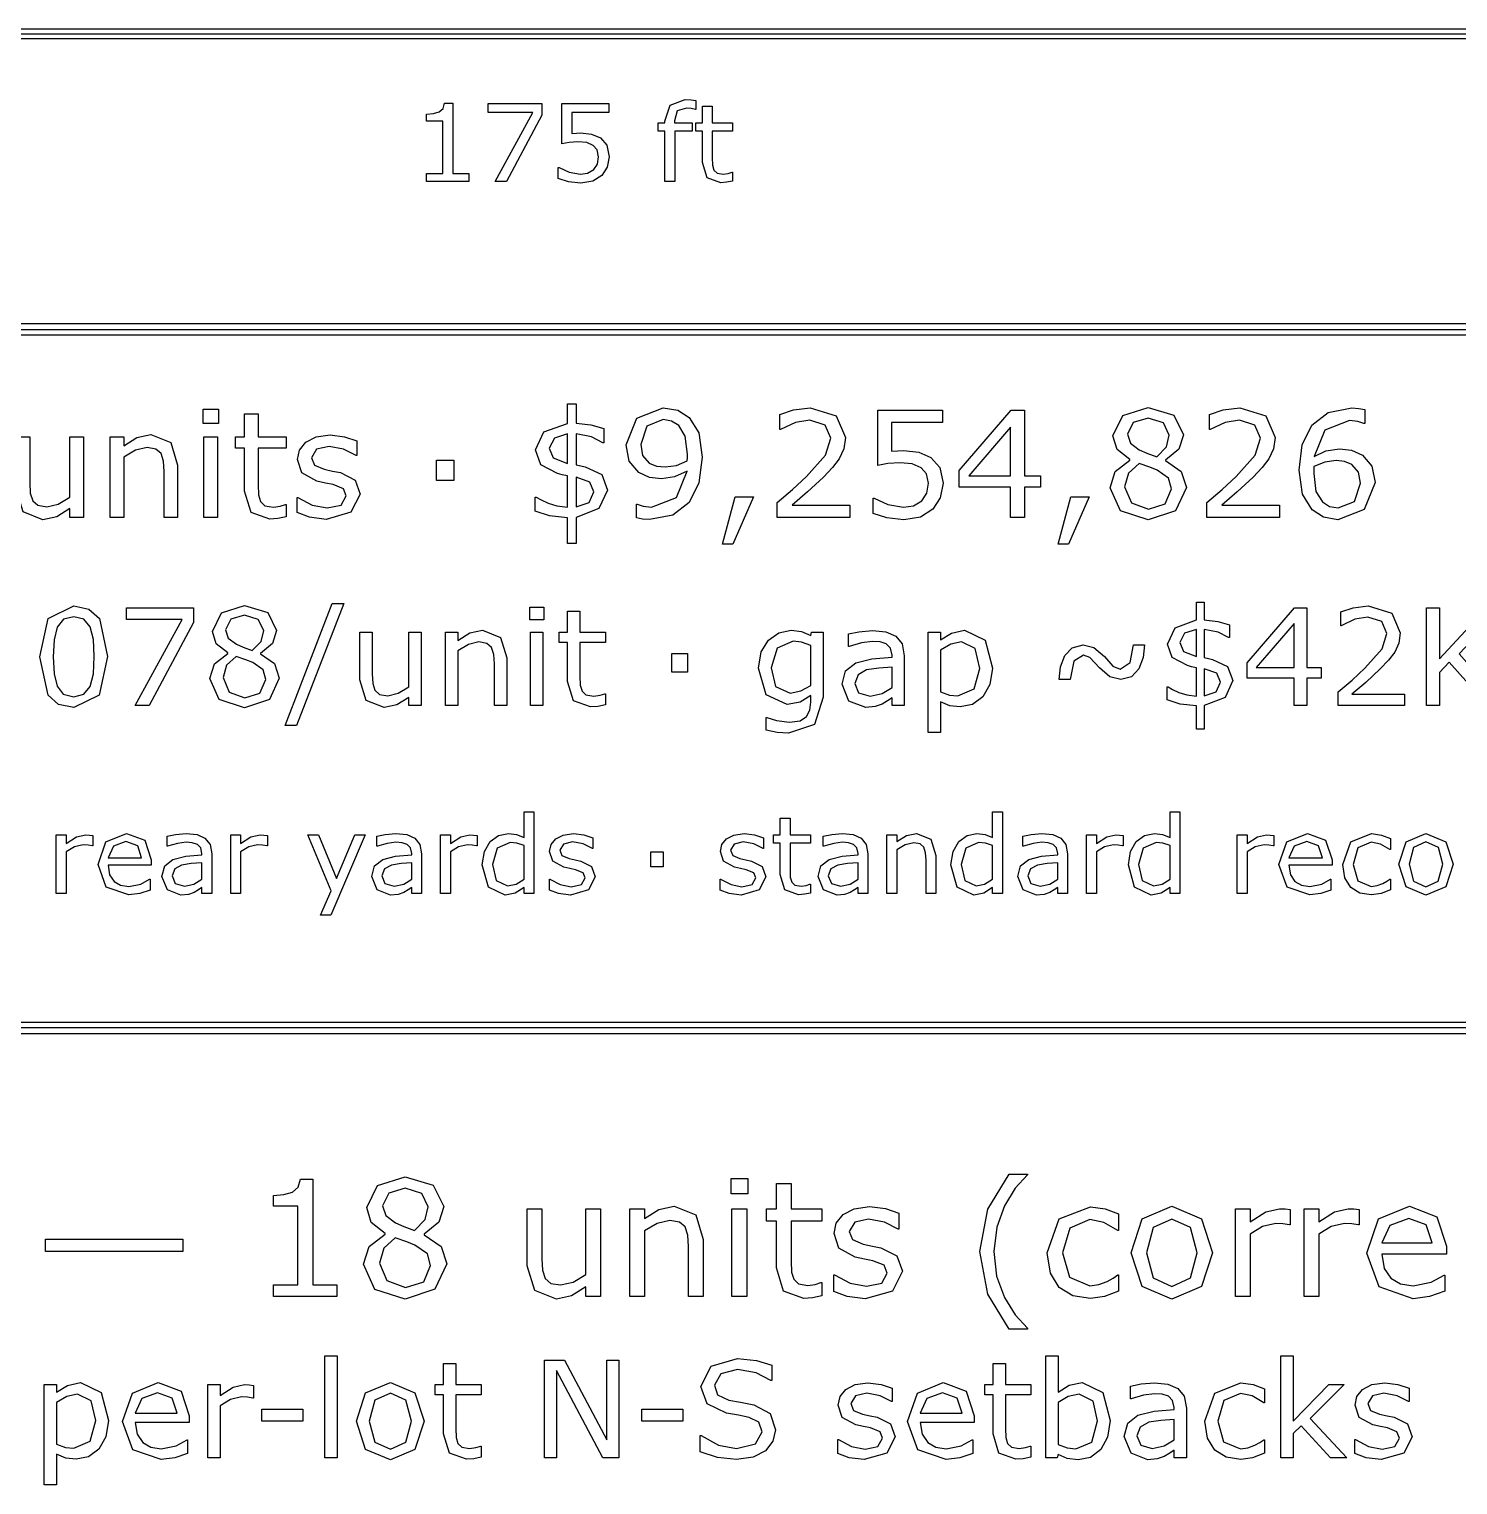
# Model space of a CAD drawing. Extents: x -1 to 182, y 89 to 480.
# Drawn here: x 23.68 to 51.81, y 310.62 to 339.29 of the extents above; entities that cross this region are included whole.
import ezdxf

# ---------------------------------------------------------------- set-up
doc = ezdxf.new("R2010")
doc.units = 0
doc.header["$MEASUREMENT"] = 0
doc.layers.add('Layer 1', color=7, linetype='Continuous')

msp = doc.modelspace()

# ---------------------------------------------------------------- linework, layer by layer
at = {"layer": 'Layer 1', "color": 7}
for points in [[(4.762494, 339.288847), (4.762494, 339.103845), (64.029086, 339.103845), (64.029086, 339.288847), (4.762494, 339.288847)], [(4.762494, 339.196346), (64.029086, 339.196346)], [(32.336488, 336.285933), (31.503464, 336.285933), (31.503464, 336.443029), (31.823858, 336.443029), (31.823858, 337.47449), (31.503464, 337.47449), (31.503464, 337.61505), (31.642989, 337.625395), (31.755643, 337.657433), (31.830057, 337.722547), (31.862098, 337.830034), (32.022295, 337.830034), (32.022295, 336.44304), (32.336488, 336.44304), (32.336488, 336.285933)], [(33.774123, 337.594378), (33.077526, 336.285933), (32.856351, 336.285933), (33.59739, 337.643987), (32.720958, 337.643987), (32.720958, 337.824856), (33.774123, 337.824856), (33.774123, 337.594378)], [(35.10324, 336.774792), (35.063965, 336.569119), (34.956478, 336.403754), (34.778713, 336.292135), (34.541001, 336.253895), (34.298122, 336.280766), (34.100719, 336.343811), (34.100719, 336.561885), (34.115192, 336.561885), (34.313629, 336.4699), (34.536871, 336.432695), (34.678465, 336.453358), (34.801454, 336.525706), (34.869669, 336.632158), (34.893428, 336.775819), (34.865523, 336.91018), (34.790074, 336.998029), (34.658817, 337.052806), (34.487251, 337.069342), (34.311552, 337.056933), (34.16686, 337.032142), (34.16686, 337.824859), (35.0929, 337.824859), (35.0929, 337.64399), (34.366329, 337.64399), (34.366329, 337.234714), (34.457279, 337.240906), (34.537895, 337.243022), (34.757001, 337.221327), (34.929602, 337.146913), (35.057758, 337.000151), (35.103235, 336.774843), (35.10324, 336.774792)], [(36.809594, 337.706), (36.799249, 337.706), (36.715535, 337.7246), (36.624584, 337.734946), (36.442683, 337.679137), (36.386872, 337.479665), (36.386872, 337.440391), (36.737238, 337.440391), (36.737238, 337.277093), (36.393074, 337.277093), (36.393074, 336.285933), (36.19877, 336.285933), (36.19877, 337.277085), (36.067513, 337.277085), (36.067513, 337.440383), (36.19877, 337.440383), (36.19877, 337.478623), (36.301089, 337.79385), (36.596679, 337.904437), (36.713468, 337.898246), (36.809586, 337.883774), (36.809594, 337.706)], [(37.53203, 336.296268), (37.412139, 336.272508), (37.297419, 336.263195), (37.0287, 336.358281), (36.936718, 336.66317), (36.936718, 337.277085), (36.805459, 337.277085), (36.805459, 337.440383), (36.936718, 337.440383), (36.936718, 337.772146), (37.13102, 337.772146), (37.13102, 337.440383), (37.53203, 337.440383), (37.53203, 337.277085), (37.13102, 337.277085), (37.13102, 336.75102), (37.135147, 336.608394), (37.164085, 336.51331), (37.226098, 336.452332), (37.348052, 336.433732), (37.447271, 336.447173), (37.521685, 336.470932), (37.53203, 336.470932), (37.53203, 336.296268)], [(5.820826, 333.481456), (5.367594, 333.389978), (4.997523, 333.140491), (4.748036, 332.77042), (4.656557, 332.317188), (4.656557, 320.675536), (4.748036, 320.222304), (4.997523, 319.852233), (5.367594, 319.602746), (5.820826, 319.511268), (62.970754, 319.511268), (63.423986, 319.602746), (63.794057, 319.852233), (64.043544, 320.222304), (64.135022, 320.675536), (64.135022, 332.317188), (64.043544, 332.77042), (63.794057, 333.140491), (63.423986, 333.389978), (62.970754, 333.481456), (5.820826, 333.481456)], [(5.820826, 333.37552), (62.970754, 333.37552), (63.38347, 333.292606), (63.719788, 333.066222), (63.946172, 332.729904), (64.029086, 332.317188), (64.029086, 320.675536), (63.946172, 320.26282), (63.719788, 319.926502), (63.38347, 319.700118), (62.970754, 319.617204), (5.820826, 319.617204), (5.40811, 319.700118), (5.071792, 319.926502), (4.845408, 320.26282), (4.762494, 320.675536), (4.762494, 332.317188), (4.845408, 332.729904), (5.071792, 333.066222), (5.40811, 333.292606), (5.820826, 333.37552), (5.820826, 333.37552)], [(5.820826, 333.269584), (62.970754, 333.269584), (63.342955, 333.195235), (63.64552, 332.991954), (63.848801, 332.689389), (63.92315, 332.317188), (63.92315, 320.675536), (63.848801, 320.303335), (63.64552, 320.00077), (63.342955, 319.797489), (62.970754, 319.72314), (5.820826, 319.72314), (5.448625, 319.797489), (5.14606, 320.00077), (4.942779, 320.303335), (4.868431, 320.675536), (4.868431, 332.317188), (4.942779, 332.689389), (5.14606, 332.991954), (5.448625, 333.195235), (5.820826, 333.269584), (5.820826, 333.269584)], [(27.40611, 331.524474), (27.104835, 331.524474), (27.104835, 331.801587), (27.40611, 331.801587), (27.40611, 331.524474)], [(35.071524, 330.211375), (34.899569, 329.844729), (34.449082, 329.672776), (34.449082, 329.15834), (34.281392, 329.15834), (34.281392, 329.665672), (33.92896, 329.701198), (33.643319, 329.792148), (33.643319, 330.073527), (33.666046, 330.073527), (33.762683, 330.01526), (33.897686, 329.954155), (34.069639, 329.902995), (34.281384, 329.875994), (34.281384, 330.49133), (34.176223, 330.512655), (34.086694, 330.535383), (33.754155, 330.710177), (33.653256, 331.000081), (33.818105, 331.355357), (34.281384, 331.524468), (34.281384, 331.911005), (34.449074, 331.911005), (34.449074, 331.52731), (34.74324, 331.493202), (34.996198, 331.420728), (34.996198, 331.142191), (34.976301, 331.142191), (34.753189, 331.2573), (34.449074, 331.32125), (34.449074, 330.708756), (34.541446, 330.68886), (34.628131, 330.670392), (34.954986, 330.514071), (35.071516, 330.211377), (35.071524, 330.211375)], [(36.931744, 330.856552), (36.867794, 330.353485), (36.677366, 329.968366), (36.353355, 329.718253), (35.895761, 329.630144), (35.756493, 329.638663), (35.639962, 329.66282), (35.639962, 329.93425), (35.654171, 329.93425), (35.770701, 329.893039), (35.938391, 329.874571), (36.430092, 330.062155), (36.637573, 330.582278), (36.388881, 330.468589), (36.134502, 330.434484), (35.897179, 330.460069), (35.685436, 330.559545), (35.496429, 330.779815), (35.4339, 331.099564), (35.647067, 331.626793), (36.167189, 331.830009), (36.451409, 331.781691), (36.680205, 331.63958), (36.866371, 331.335466), (36.931741, 330.856555), (36.931744, 330.856552)], [(39.843578, 329.671358), (38.41111, 329.671358), (38.41111, 329.968368), (38.709541, 330.224167), (38.989496, 330.478543), (39.363246, 330.897766), (39.464145, 331.234567), (39.354718, 331.491787), (39.052025, 331.585579), (38.772067, 331.540105), (38.477901, 331.400837), (38.463693, 331.400837), (38.463693, 331.699268), (38.732279, 331.790218), (39.059132, 331.831429), (39.569308, 331.673688), (39.754051, 331.248778), (39.722785, 331.022824), (39.633258, 330.825292), (39.502517, 330.651916), (39.322037, 330.462911), (39.007972, 330.173007), (38.705278, 329.914367), (39.84358, 329.914367), (39.843578, 329.671358)], [(41.676797, 330.343539), (41.622795, 330.06074), (41.474999, 329.833362), (41.230572, 329.679886), (40.903717, 329.627305), (40.56976, 329.664251), (40.29833, 329.750939), (40.29833, 330.050791), (40.318226, 330.050791), (40.591078, 329.924313), (40.898036, 329.873155), (41.092727, 329.901577), (41.261838, 330.001052), (41.35563, 330.147427), (41.388317, 330.34496), (41.349947, 330.529702), (41.246206, 330.650495), (41.065726, 330.725814), (40.829824, 330.748542), (40.588236, 330.731502), (40.389283, 330.697395), (40.389283, 331.787379), (41.662589, 331.787379), (41.662589, 331.538687), (40.663555, 331.538687), (40.663555, 330.975929), (40.788613, 330.984449), (40.899457, 330.98728), (41.20073, 330.957438), (41.438055, 330.855118), (41.61427, 330.653323), (41.676799, 330.343523), (41.676797, 330.343539)], [(43.592438, 330.266799), (43.278376, 330.266799), (43.278376, 329.671358), (43.005525, 329.671358), (43.005525, 330.266799), (41.99228, 330.266799), (41.99228, 330.593652), (43.016894, 331.787376), (43.278376, 331.787376), (43.278376, 330.494174), (43.592438, 330.494174), (43.592438, 330.266799)], [(46.468747, 330.261114), (46.254159, 329.804941), (45.716984, 329.62304), (45.16844, 329.800678), (44.965222, 330.25543), (45.067542, 330.573755), (45.356024, 330.801133), (45.356024, 330.809652), (45.10307, 331.008605), (45.022065, 331.278615), (45.218177, 331.676521), (45.716984, 331.835687), (46.222896, 331.683628), (46.411901, 331.297088), (46.322371, 331.014289), (46.059469, 330.798283), (46.059469, 330.789764), (46.363586, 330.579441), (46.468747, 330.261114), (46.468747, 330.261114)], [(48.303386, 329.671358), (46.870918, 329.671358), (46.870918, 329.968368), (47.169349, 330.224167), (47.449305, 330.478543), (47.823054, 330.897766), (47.923953, 331.234567), (47.814527, 331.491787), (47.511833, 331.585579), (47.231875, 331.540105), (46.937709, 331.400837), (46.923501, 331.400837), (46.923501, 331.699268), (47.192088, 331.790218), (47.518943, 331.831429), (48.029117, 331.673688), (48.213859, 331.248778), (48.182596, 331.022824), (48.093067, 330.825292), (47.962326, 330.651916), (47.781846, 330.462911), (47.467783, 330.173007), (47.165087, 329.914367), (48.303389, 329.914367), (48.303386, 329.671358)], [(50.184923, 330.35775), (49.971757, 329.830521), (49.451634, 329.627305), (49.167414, 329.67562), (48.94146, 329.819151), (48.752453, 330.131793), (48.687082, 330.600759), (48.746769, 331.099564), (48.940039, 331.486104), (49.262629, 331.736217), (49.723065, 331.827167), (49.863754, 331.82005), (49.978864, 331.794465), (49.978864, 331.523037), (49.964655, 331.523037), (49.84386, 331.562827), (49.680435, 331.582724), (49.192996, 331.390875), (48.981253, 330.875018), (49.215735, 330.984441), (49.484323, 331.022811), (49.721647, 330.997226), (49.93339, 330.897748), (50.120976, 330.678901), (50.184926, 330.357731), (50.184923, 330.35775)], [(28.741942, 329.685566), (28.577097, 329.652882), (28.419355, 329.640103), (28.049867, 329.770844), (27.923389, 330.190068), (27.923389, 331.034201), (27.742909, 331.034201), (27.742909, 331.258734), (27.923389, 331.258734), (27.923389, 331.714907), (28.190557, 331.714907), (28.190557, 331.258734), (28.741942, 331.258734), (28.741942, 331.034201), (28.190557, 331.034201), (28.190557, 330.31086), (28.196245, 330.114749), (28.236036, 329.984008), (28.321303, 329.900164), (28.488993, 329.874579), (28.625417, 329.893047), (28.727737, 329.925733), (28.741945, 329.925733), (28.741942, 329.685566)], [(36.644682, 330.91766), (36.599205, 331.271514), (36.474148, 331.478994), (36.330617, 331.569945), (36.16435, 331.598366), (35.840339, 331.470467), (35.722388, 331.11093), (35.760758, 330.89066), (35.890078, 330.741443), (36.030765, 330.681758), (36.201296, 330.66755), (36.425832, 330.697392), (36.638996, 330.78408), (36.641827, 330.842344), (36.644685, 330.917663), (36.644682, 330.91766)], [(43.005525, 330.494174), (43.005525, 331.449155), (42.18555, 330.494174), (43.005525, 330.494174)], [(46.131946, 331.294255), (46.013995, 331.535843), (45.715564, 331.626793), (45.421395, 331.541526), (45.307706, 331.311307), (45.364552, 331.133671), (45.539346, 331.001507), (45.689984, 330.934715), (45.883254, 330.866503), (46.077944, 331.061194), (46.131946, 331.294255), (46.131946, 331.294255)], [(24.751494, 329.671358), (24.484327, 329.671358), (24.484327, 329.847576), (24.225687, 329.684148), (23.952836, 329.627305), (23.563455, 329.779361), (23.424187, 330.22843), (23.424187, 331.258726), (23.691353, 331.258726), (23.691353, 330.354908), (23.702723, 330.147427), (23.75104, 330.001052), (23.850517, 329.910102), (24.028155, 329.88168), (24.254109, 329.935682), (24.484328, 330.073529), (24.484328, 331.258726), (24.751494, 331.258726), (24.751494, 329.671358)], [(26.604609, 329.671358), (26.337442, 329.671358), (26.337442, 330.575179), (26.324652, 330.779815), (26.277756, 330.930453), (26.175436, 331.018562), (26.002062, 331.048404), (25.773265, 330.994403), (25.544468, 330.856555), (25.544468, 329.671358), (25.277301, 329.671358), (25.277301, 331.258726), (25.544468, 331.258726), (25.544468, 331.082511), (25.803108, 331.244516), (26.077381, 331.302782), (26.469603, 331.147882), (26.604609, 330.701655), (26.604609, 329.671358)], [(27.389055, 329.671358), (27.12189, 329.671358), (27.12189, 331.258726), (27.389055, 331.258726), (27.389055, 329.671358)], [(30.19857, 330.128949), (30.018092, 329.772254), (29.527812, 329.632986), (29.203801, 329.674197), (28.957951, 329.766568), (28.957951, 330.06642), (28.972159, 330.06642), (29.253537, 329.914364), (29.550548, 329.858939), (29.826241, 329.915785), (29.925716, 330.094844), (29.871714, 330.236954), (29.664234, 330.319377), (29.515019, 330.34922), (29.34875, 330.386169), (29.05174, 330.548173), (28.965055, 330.812499), (29.004845, 330.997242), (29.12848, 331.152142), (29.330277, 331.257303), (29.60597, 331.297094), (29.893032, 331.261565), (30.136041, 331.177722), (30.136041, 330.89208), (30.121833, 330.89208), (29.873138, 331.018559), (29.586076, 331.07114), (29.338805, 331.014294), (29.237908, 330.848027), (29.299014, 330.700231), (29.492284, 330.619229), (29.657132, 330.585122), (29.810612, 330.553859), (30.097674, 330.407486), (30.19857, 330.128949), (30.19857, 330.128949)], [(34.281392, 330.732918), (34.281392, 331.319832), (34.025593, 331.235985), (33.921853, 331.037032), (33.998593, 330.842342), (34.281392, 330.732918), (34.281392, 330.732918)], [(32.040316, 330.397538), (31.700673, 330.397538), (31.700673, 330.799709), (32.040316, 330.799709), (32.040316, 330.397538)], [(46.175999, 330.234113), (46.117735, 330.443014), (45.893199, 330.60218), (45.746827, 330.660443), (45.535084, 330.735762), (45.329024, 330.546755), (45.252284, 330.276748), (45.384446, 329.959841), (45.719826, 329.834786), (46.050944, 329.941368), (46.175999, 330.234113), (46.175999, 330.234113)], [(49.896441, 330.346373), (49.856647, 330.565223), (49.728751, 330.715858), (49.583796, 330.775545), (49.41753, 330.789753), (49.192994, 330.761331), (48.97983, 330.673223), (48.97557, 330.612115), (48.974247, 330.53964), (49.019721, 330.184363), (49.14762, 329.979727), (49.28831, 329.887356), (49.454576, 329.858931), (49.778587, 329.983989), (49.896541, 330.34637), (49.896441, 330.346373)], [(34.802936, 330.174426), (34.719089, 330.369116), (34.449082, 330.467171), (34.449082, 329.878836), (34.710564, 329.965524), (34.802936, 330.174426), (34.802936, 330.174426)], [(37.940723, 330.076368), (37.539973, 329.14555), (37.332495, 329.14555), (37.579766, 330.076368), (37.940723, 330.076368)], [(44.550261, 330.076371), (44.14951, 329.145552), (43.942029, 329.145552), (44.189301, 330.076371), (44.550261, 330.076371)], [(47.384646, 326.458127), (47.228325, 326.124813), (46.818787, 325.968492), (46.818787, 325.500821), (46.666343, 325.500821), (46.666343, 325.962034), (46.345951, 325.994332), (46.086276, 326.077014), (46.086276, 326.332813), (46.10694, 326.332813), (46.19479, 326.279843), (46.317519, 326.224291), (46.47384, 326.177783), (46.666335, 326.15323), (46.666335, 326.712624), (46.570733, 326.732018), (46.489344, 326.752682), (46.187037, 326.911588), (46.095312, 327.175136), (46.245174, 327.498113), (46.666335, 327.651852), (46.666335, 328.003249), (46.818779, 328.003249), (46.818779, 327.654434), (47.086207, 327.62343), (47.316166, 327.557541), (47.316166, 327.304327), (47.298069, 327.304327), (47.09524, 327.408972), (46.818769, 327.467109), (46.818769, 326.910294), (46.902745, 326.892197), (46.981551, 326.875396), (47.278691, 326.733285), (47.384627, 326.458109), (47.384646, 326.458127)], [(25.224527, 326.92967), (25.061746, 326.168734), (24.559194, 325.927146), (24.259471, 325.988512), (24.052765, 326.17261), (23.89386, 326.927085), (24.055349, 327.684144), (24.559194, 327.929605), (24.858593, 327.867271), (25.06433, 327.680268), (25.224527, 326.92967), (25.224527, 326.92967)], [(24.884755, 326.343142), (24.945474, 326.588604), (24.96227, 326.92967), (24.945474, 327.270733), (24.883463, 327.516195), (24.75944, 327.666057), (24.559194, 327.716442), (24.357656, 327.666057), (24.23234, 327.513612), (24.171621, 327.264272), (24.156119, 326.927085), (24.17033, 326.589897), (24.231049, 326.347018), (24.351197, 326.19328), (24.559194, 326.140313), (24.760732, 326.190697), (24.884755, 326.343142), (24.884755, 326.343142)], [(26.914343, 327.602753), (26.043597, 325.967196), (25.767129, 325.967196), (26.693427, 327.664766), (25.597889, 327.664766), (25.597889, 327.890849), (26.914343, 327.890849), (26.914343, 327.602753)], [(28.605452, 326.503339), (28.410375, 326.088634), (27.922034, 325.92327), (27.423356, 326.084761), (27.238613, 326.498172), (27.33163, 326.787559), (27.593888, 326.994265), (27.593888, 327.002017), (27.363928, 327.182886), (27.290289, 327.428348), (27.468573, 327.790083), (27.922034, 327.934775), (28.381953, 327.796541), (28.553776, 327.445143), (28.472385, 327.188053), (28.233382, 326.991683), (28.233382, 326.98393), (28.509853, 326.792729), (28.605452, 326.503342), (28.605452, 326.503339)], [(28.299271, 327.442556), (28.192041, 327.662181), (27.92074, 327.744863), (27.653316, 327.667348), (27.549964, 327.45806), (27.60164, 327.296569), (27.760546, 327.176422), (27.897486, 327.115703), (28.073188, 327.053693), (28.250178, 327.230683), (28.299271, 327.442556), (28.299271, 327.442556)], [(29.874109, 327.977408), (28.947809, 325.574457), (28.724308, 325.574457), (29.646732, 327.977408), (29.874109, 327.977408)], [(33.813139, 327.651846), (33.539255, 327.651846), (33.539255, 327.903769), (33.813139, 327.903769), (33.813139, 327.651846)], [(35.027535, 325.980108), (34.877672, 325.950392), (34.734271, 325.938777), (34.398375, 326.057633), (34.283395, 326.438746), (34.283395, 327.20614), (34.119322, 327.20614), (34.119322, 327.410261), (34.283395, 327.410261), (34.283395, 327.824963), (34.526272, 327.824963), (34.526272, 327.410261), (35.027535, 327.410261), (35.027535, 327.20614), (34.526272, 327.20614), (34.526272, 326.548559), (34.531431, 326.370275), (34.567602, 326.251419), (34.645117, 326.175195), (34.797562, 326.151938), (34.921585, 326.168739), (35.014605, 326.198452), (35.027516, 326.198452), (35.027535, 325.980108)], [(49.122263, 326.508512), (48.836751, 326.508512), (48.836751, 325.967196), (48.588705, 325.967196), (48.588705, 326.508506), (47.667572, 326.508506), (47.667572, 326.805646), (48.599039, 327.890849), (48.836751, 327.890849), (48.836751, 326.715212), (49.122263, 326.715212), (49.122263, 326.508512)], [(50.760405, 325.967196), (49.458159, 325.967196), (49.458159, 326.237206), (49.72946, 326.469748), (49.983967, 326.701001), (50.32374, 327.082114), (50.415463, 327.388295), (50.315987, 327.622131), (50.04081, 327.707398), (49.786305, 327.666057), (49.518878, 327.539449), (49.505966, 327.539449), (49.505966, 327.810749), (49.750139, 327.893432), (50.047277, 327.930899), (50.511072, 327.787495), (50.679022, 327.401215), (50.6506, 327.1958), (50.569209, 327.016225), (50.450353, 326.858613), (50.28628, 326.68679), (50.000768, 326.423239), (49.725591, 326.188112), (50.760413, 326.188112), (50.760405, 325.967196)], [(52.737025, 325.967196), (52.405005, 325.967196), (51.64407, 326.823731), (51.452866, 326.61961), (51.452866, 325.967196), (51.19707, 325.967196), (51.19707, 327.890849), (51.452866, 327.890849), (51.452866, 326.887035), (52.386918, 327.890849), (52.696975, 327.890849), (51.837855, 326.986513), (52.737025, 325.967196)], [(33.084503, 325.967196), (32.841624, 325.967196), (32.841624, 326.788851), (32.830009, 326.974884), (32.787377, 327.111827), (32.69436, 327.191927), (32.536745, 327.219057), (32.328749, 327.169964), (32.120752, 327.044649), (32.120752, 325.967196), (31.877873, 325.967196), (31.877873, 327.410258), (32.120752, 327.410258), (32.120752, 327.250061), (32.355879, 327.397339), (32.605217, 327.450308), (32.961785, 327.309489), (33.084517, 326.90383), (33.084503, 325.967196)], [(39.314089, 326.131261), (39.147431, 325.592533), (38.634545, 325.42071), (38.409752, 325.437511), (38.195294, 325.482729), (38.195294, 325.730775), (38.208206, 325.730775), (38.396825, 325.67393), (38.655206, 325.63905), (38.86062, 325.668762), (38.987228, 325.751444), (39.051824, 325.872883), (39.071191, 326.031789), (39.071191, 326.163564), (38.86061, 326.031789), (38.606105, 325.989156), (38.195276, 326.17519), (38.044122, 326.70229), (38.095798, 327.022684), (38.239202, 327.25652), (38.443323, 327.39863), (38.682326, 327.450305), (38.891616, 327.424456), (39.071191, 327.348235), (39.086696, 327.410245), (39.314073, 327.410245), (39.314089, 326.131261)], [(40.913472, 325.967196), (40.671884, 325.967196), (40.671884, 326.120932), (40.584034, 326.058922), (40.478098, 325.996909), (40.338573, 325.947818), (40.15383, 325.927154), (39.823102, 326.056345), (39.68745, 326.385774), (39.757213, 326.650617), (39.958751, 326.810814), (40.275269, 326.88962), (40.671884, 326.920626), (40.671884, 326.958091), (40.642171, 327.095034), (40.559489, 327.180298), (40.435466, 327.220348), (40.284312, 327.230694), (40.071148, 327.204844), (39.828269, 327.132499), (39.815357, 327.132499), (39.815357, 327.379252), (40.020772, 327.421887), (40.285611, 327.445143), (40.550454, 327.419294), (40.746824, 327.334029), (40.870848, 327.180291), (40.91348, 326.946455), (40.913472, 325.967196)], [(42.651089, 326.706168), (42.600705, 326.384483), (42.458594, 326.139019), (42.257056, 325.99045), (42.012886, 325.938774), (41.808765, 325.963328), (41.624023, 326.039552), (41.624023, 325.434937), (41.381144, 325.434937), (41.381144, 327.410266), (41.624023, 327.410266), (41.624023, 327.259112), (41.841063, 327.394764), (42.099444, 327.450316), (42.505103, 327.252654), (42.651089, 326.706176), (42.651089, 326.706168)], [(46.666343, 326.932257), (46.666343, 327.465815), (46.433801, 327.389594), (46.33949, 327.208725), (46.409253, 327.031735), (46.666343, 326.932257), (46.666343, 326.932257)], [(48.588705, 326.715217), (48.588705, 327.58338), (47.843274, 326.715217), (48.588705, 326.715217)], [(31.399853, 325.967196), (31.156974, 325.967196), (31.156974, 326.127393), (30.921847, 325.978824), (30.6738, 325.927146), (30.319817, 326.06538), (30.193209, 326.473624), (30.193209, 327.410258), (30.436088, 327.410258), (30.436088, 326.588604), (30.446434, 326.399985), (30.49036, 326.266918), (30.580792, 326.184236), (30.742282, 326.158413), (30.947694, 326.207504), (31.156985, 326.332821), (31.156985, 327.410271), (31.399864, 327.410271), (31.399853, 325.967196)], [(33.797637, 325.967196), (33.554757, 325.967196), (33.554757, 327.410258), (33.797637, 327.410258), (33.797637, 325.967196)], [(39.07121, 326.363803), (39.07121, 327.150578), (38.890341, 327.212588), (38.724976, 327.231956), (38.409752, 327.097598), (38.294772, 326.707441), (38.380037, 326.339247), (38.662966, 326.213933), (38.874839, 326.25398), (39.07121, 326.363793), (39.07121, 326.363803)], [(42.40046, 326.699713), (42.311317, 327.089869), (42.037434, 327.219063), (41.826852, 327.173845), (41.624023, 327.054989), (41.624023, 326.237211), (41.801013, 326.173907), (41.970254, 326.157106), (42.286772, 326.294049), (42.40046, 326.699707), (42.40046, 326.699713)], [(45.644444, 327.164802), (45.614728, 326.912879), (45.530755, 326.691963), (45.387354, 326.535642), (45.174187, 326.478796), (44.958438, 326.529181), (44.755609, 326.712632), (44.564408, 326.915461), (44.440385, 326.956803), (44.254348, 326.843117), (44.178127, 326.477505), (43.962378, 326.477505), (43.9908, 326.728137), (44.074773, 326.950344), (44.219468, 327.104083), (44.432632, 327.163508), (44.64709, 327.113123), (44.852502, 326.929675), (45.021742, 326.743639), (45.166437, 326.685502), (45.361514, 326.815986), (45.428695, 327.164802), (45.644444, 327.164802)], [(28.339321, 326.478791), (28.286352, 326.668703), (28.082231, 326.813396), (27.949164, 326.866365), (27.75667, 326.934837), (27.569342, 326.763011), (27.49958, 326.51755), (27.619727, 326.229453), (27.924616, 326.115765), (28.225632, 326.212658), (28.339321, 326.478791), (28.339321, 326.478791)], [(36.647587, 326.627354), (36.338821, 326.627354), (36.338821, 326.992963), (36.647587, 326.992963), (36.647587, 326.627354)], [(40.671884, 326.32247), (40.671884, 326.724255), (40.409627, 326.704888), (40.171915, 326.66742), (40.002677, 326.574403), (39.938082, 326.402581), (40.013011, 326.215253), (40.24168, 326.153243), (40.475516, 326.202334), (40.671884, 326.322481), (40.671884, 326.32247)], [(47.140475, 326.424538), (47.064252, 326.601528), (46.818787, 326.690672), (46.818787, 326.15582), (47.056499, 326.234626), (47.140475, 326.424538), (47.140475, 326.424538)], [(33.620128, 322.263034), (33.425823, 322.263034), (33.425823, 322.383956), (33.251159, 322.271302), (33.053754, 322.230996), (32.725094, 322.390158), (32.604172, 322.831475), (32.645513, 323.092957), (32.759199, 323.288293), (32.922497, 323.408184), (33.116801, 323.449525), (33.27803, 323.429893), (33.425823, 323.370981), (33.425823, 323.871209), (33.620128, 323.871209), (33.620128, 322.263034)], [(39.065783, 322.273369), (38.945895, 322.249609), (38.831172, 322.240296), (38.562456, 322.335382), (38.470471, 322.640271), (38.470471, 323.254186), (38.339214, 323.254186), (38.339214, 323.417484), (38.470471, 323.417484), (38.470471, 323.749247), (38.664776, 323.749247), (38.664776, 323.417484), (39.065783, 323.417484), (39.065783, 323.254186), (38.664776, 323.254186), (38.664776, 322.728121), (38.668903, 322.585495), (38.697843, 322.490411), (38.759854, 322.429433), (38.881811, 322.410833), (38.981029, 322.424274), (39.055443, 322.448033), (39.065788, 322.448033), (39.065783, 322.273369)], [(42.84746, 322.263034), (42.653156, 322.263034), (42.653156, 322.383956), (42.478491, 322.271302), (42.281086, 322.230996), (41.952426, 322.390158), (41.831504, 322.831475), (41.872845, 323.092957), (41.986531, 323.288293), (42.149829, 323.408184), (42.344133, 323.449525), (42.505362, 323.429893), (42.653156, 323.370981), (42.653156, 323.871209), (42.84746, 323.871209), (42.84746, 322.263034)], [(46.340781, 322.263034), (46.146479, 322.263034), (46.146479, 322.383956), (45.971812, 322.271302), (45.774409, 322.230996), (45.445747, 322.390158), (45.324825, 322.831475), (45.366166, 323.092957), (45.479854, 323.288293), (45.643152, 323.408184), (45.837454, 323.449525), (45.998686, 323.429893), (46.146479, 323.370981), (46.146479, 323.871209), (46.340781, 323.871209), (46.340781, 322.263034)], [(24.935398, 323.205622), (24.925063, 323.205622), (24.840314, 323.220094), (24.744196, 323.225254), (24.570563, 323.184947), (24.409333, 323.082627), (24.409333, 322.263034), (24.21503, 322.263034), (24.21503, 323.417484), (24.409333, 323.417484), (24.409333, 323.246952), (24.612938, 323.378209), (24.793805, 323.417484), (24.867185, 323.414388), (24.935398, 323.405101), (24.935398, 323.205622)], [(26.08468, 322.820116), (25.234087, 322.820116), (25.266126, 322.63408), (25.353976, 322.504889), (25.4811, 322.430475), (25.644397, 322.405684), (25.881075, 322.452192), (26.051607, 322.545212), (26.061942, 322.545212), (26.061942, 322.333339), (25.861438, 322.264092), (25.646464, 322.236187), (25.197913, 322.391217), (25.036683, 322.833565), (25.190678, 323.28315), (25.597888, 323.449549), (25.957556, 323.313122), (26.084679, 322.92555), (26.08468, 322.820116)], [(27.276338, 322.263034), (27.083068, 322.263034), (27.083068, 322.386023), (27.012787, 322.336413), (26.928038, 322.286804), (26.816418, 322.247532), (26.668622, 322.230996), (26.40404, 322.334347), (26.29552, 322.597898), (26.35133, 322.809771), (26.512561, 322.937927), (26.765775, 323.000972), (27.083068, 323.025763), (27.083068, 323.055735), (27.059308, 323.165291), (26.993162, 323.233503), (26.893944, 323.265542), (26.773021, 323.273797), (26.60249, 323.253133), (26.408187, 323.195255), (26.397853, 323.195255), (26.397853, 323.392658), (26.562184, 323.426765), (26.774057, 323.445365), (26.98593, 323.424702), (27.143026, 323.356487), (27.242244, 323.233498), (27.276352, 323.04643), (27.276338, 322.263034)], [(28.370844, 323.205611), (28.360498, 323.205611), (28.27575, 323.220084), (28.179632, 323.225243), (28.005999, 323.184936), (27.844768, 323.082617), (27.844768, 322.263034), (27.650466, 322.263034), (27.650466, 323.417484), (27.844768, 323.417484), (27.844768, 323.246952), (28.048375, 323.378209), (28.229241, 323.417484), (28.302621, 323.414388), (28.370836, 323.405101), (28.370844, 323.205611)], [(30.296304, 323.417484), (29.622443, 321.837222), (29.414705, 321.837222), (29.629679, 322.318845), (29.16976, 323.417484), (29.380598, 323.417484), (29.7351, 322.561724), (30.092699, 323.417484), (30.296304, 323.417484)], [(31.406312, 322.263034), (31.213042, 322.263034), (31.213042, 322.386023), (31.142763, 322.336413), (31.058015, 322.286804), (30.946392, 322.247532), (30.798599, 322.230996), (30.534016, 322.334347), (30.425495, 322.597898), (30.481306, 322.809771), (30.642535, 322.937927), (30.895748, 323.000972), (31.213042, 323.025763), (31.213042, 323.055735), (31.189282, 323.165291), (31.123136, 323.233503), (31.023918, 323.265542), (30.902995, 323.273797), (30.732464, 323.253133), (30.538159, 323.195255), (30.527814, 323.195255), (30.527814, 323.392658), (30.692144, 323.426765), (30.904017, 323.445365), (31.115892, 323.424702), (31.272988, 323.356487), (31.372207, 323.233498), (31.406312, 323.04643), (31.406312, 322.263034)], [(32.500817, 323.205611), (32.490472, 323.205611), (32.405724, 323.220084), (32.309603, 323.225243), (32.135971, 323.184936), (31.974742, 323.082617), (31.974742, 322.263034), (31.780437, 322.263034), (31.780437, 323.417484), (31.974742, 323.417484), (31.974742, 323.246952), (32.178346, 323.378209), (32.359213, 323.417484), (32.432595, 323.414388), (32.500807, 323.405101), (32.500817, 323.205611)], [(34.827288, 322.595829), (34.696031, 322.336413), (34.339463, 322.235128), (34.103817, 322.2651), (33.925017, 322.332281), (33.925017, 322.550355), (33.935363, 322.550355), (34.139999, 322.439768), (34.356007, 322.399461), (34.556511, 322.440802), (34.628859, 322.571024), (34.589584, 322.674379), (34.438689, 322.734322), (34.330168, 322.756018), (34.209246, 322.782889), (33.99324, 322.900713), (33.930193, 323.092949), (33.959133, 323.227307), (34.049049, 323.339961), (34.19581, 323.416444), (34.396314, 323.445381), (34.605088, 323.419532), (34.781819, 323.358556), (34.781819, 323.150816), (34.771474, 323.150816), (34.590608, 323.242801), (34.381836, 323.281041), (34.202001, 323.2397), (34.128619, 323.118777), (34.173061, 323.011291), (34.313621, 322.952379), (34.433512, 322.927587), (34.545131, 322.904859), (34.753906, 322.798407), (34.827285, 322.595834), (34.827288, 322.595829)], [(38.188317, 322.595829), (38.05706, 322.336413), (37.700493, 322.235128), (37.46485, 322.2651), (37.28605, 322.332281), (37.28605, 322.550355), (37.296395, 322.550355), (37.501034, 322.439768), (37.71704, 322.399461), (37.917546, 322.440802), (37.989891, 322.571024), (37.950619, 322.674379), (37.799722, 322.734322), (37.691203, 322.756018), (37.570281, 322.782889), (37.354272, 322.900713), (37.291228, 323.092949), (37.320165, 323.227307), (37.410084, 323.339961), (37.556845, 323.416444), (37.757349, 323.445381), (37.966121, 323.419532), (38.142854, 323.358556), (38.142854, 323.150816), (38.132509, 323.150816), (37.95164, 323.242801), (37.742868, 323.281041), (37.563034, 323.2397), (37.489654, 323.118777), (37.534096, 323.011291), (37.674656, 322.952379), (37.794544, 322.927587), (37.906166, 322.904859), (38.114938, 322.798407), (38.188317, 322.595834), (38.188317, 322.595829)], [(40.197495, 322.263034), (40.004227, 322.263034), (40.004227, 322.386023), (39.933946, 322.336413), (39.849198, 322.286804), (39.737575, 322.247532), (39.589782, 322.230996), (39.325199, 322.334347), (39.216677, 322.597898), (39.272489, 322.809771), (39.43372, 322.937927), (39.686934, 323.000972), (40.004227, 323.025763), (40.004227, 323.055735), (39.980441, 323.165291), (39.914296, 323.233503), (39.815077, 323.265542), (39.694155, 323.273797), (39.523623, 323.253133), (39.329318, 323.195255), (39.318973, 323.195255), (39.318973, 323.392658), (39.483306, 323.426765), (39.695178, 323.445365), (39.907051, 323.424702), (40.064147, 323.356487), (40.163366, 323.233498), (40.197471, 323.04643), (40.197495, 322.263034)], [(41.536946, 322.263034), (41.342644, 322.263034), (41.342644, 322.920359), (41.333331, 323.069187), (41.299226, 323.17874), (41.224812, 323.242819), (41.09872, 323.264515), (40.932324, 323.22524), (40.765925, 323.124987), (40.765925, 322.263034), (40.571623, 322.263034), (40.571623, 323.417484), (40.765925, 323.417484), (40.765925, 323.289328), (40.954027, 323.407149), (41.153499, 323.449525), (41.438751, 323.336868), (41.536935, 323.012341), (41.536946, 322.263034)], [(44.126968, 322.263034), (43.933698, 322.263034), (43.933698, 322.386023), (43.863416, 322.336413), (43.778668, 322.286804), (43.667048, 322.247532), (43.519252, 322.230996), (43.254669, 322.334347), (43.14615, 322.597898), (43.201959, 322.809771), (43.36319, 322.937927), (43.616404, 323.000972), (43.933698, 323.025763), (43.933698, 323.055735), (43.909912, 323.165291), (43.843766, 323.233503), (43.744547, 323.265542), (43.623625, 323.273797), (43.453093, 323.253133), (43.258791, 323.195255), (43.248446, 323.195255), (43.248446, 323.392658), (43.412779, 323.426765), (43.624651, 323.445365), (43.836524, 323.424702), (43.99362, 323.356487), (44.092839, 323.233498), (44.126946, 323.04643), (44.126968, 322.263034)], [(45.221473, 323.205611), (45.211128, 323.205611), (45.12638, 323.220084), (45.030262, 323.225243), (44.856629, 323.184936), (44.695398, 323.082617), (44.695398, 322.263034), (44.501096, 322.263034), (44.501096, 323.417484), (44.695398, 323.417484), (44.695398, 323.246952), (44.899005, 323.378209), (45.079871, 323.417484), (45.153251, 323.414388), (45.221465, 323.405101), (45.221473, 323.205611)], [(48.187695, 323.205611), (48.17735, 323.205611), (48.092601, 323.220084), (47.996483, 323.225243), (47.822851, 323.184936), (47.661619, 323.082617), (47.661619, 322.263034), (47.467317, 322.263034), (47.467317, 323.417484), (47.661619, 323.417484), (47.661619, 323.246952), (47.865224, 323.378209), (48.046093, 323.417484), (48.119472, 323.414388), (48.187684, 323.405101), (48.187695, 323.205611)], [(49.336977, 322.820106), (48.486385, 322.820106), (48.518424, 322.634069), (48.606273, 322.504879), (48.733397, 322.430465), (48.896695, 322.405673), (49.133373, 322.452182), (49.303904, 322.545201), (49.31425, 322.545201), (49.31425, 322.333328), (49.113743, 322.264082), (48.89877, 322.236176), (48.450219, 322.391206), (48.28899, 322.833554), (48.442986, 323.283139), (48.850195, 323.449538), (49.209861, 323.313111), (49.336985, 322.925539), (49.336977, 322.820106)], [(50.485228, 322.335382), (50.300226, 322.263034), (50.115224, 322.237184), (49.885781, 322.273358), (49.706981, 322.38498), (49.590191, 322.573083), (49.54885, 322.838698), (49.70388, 323.283115), (50.115224, 323.444344), (50.309526, 323.416441), (50.485228, 323.348226), (50.485228, 323.132221), (50.474883, 323.132221), (50.290915, 323.238673), (50.106948, 323.275882), (49.845466, 323.164259), (49.75038, 322.838698), (49.8434, 322.517272), (50.106948, 322.40565), (50.226836, 322.421154), (50.336392, 322.461461), (50.415973, 322.506937), (50.474883, 322.54931), (50.485228, 322.54931), (50.485228, 322.335382)], [(51.718224, 322.839743), (51.573532, 322.394291), (51.185957, 322.230996), (50.796319, 322.394291), (50.652659, 322.839743), (50.796319, 323.285192), (51.185957, 323.449525), (51.573532, 323.285192), (51.718224, 322.839743), (51.718224, 322.839743)], [(25.895544, 322.968944), (25.81803, 323.205622), (25.587553, 323.289338), (25.338473, 323.197353), (25.234087, 322.968944), (25.895544, 322.968944)], [(33.425823, 322.547254), (33.425823, 323.209746), (33.285264, 323.258321), (33.149874, 323.271762), (32.895626, 323.158073), (32.804675, 322.835613), (32.874954, 322.522455), (33.100265, 322.416003), (33.267695, 322.452174), (33.425823, 322.54726), (33.425823, 322.547254)], [(42.653156, 322.547254), (42.653156, 323.209746), (42.512596, 323.258321), (42.377206, 323.271762), (42.122958, 323.158073), (42.032007, 322.835613), (42.102286, 322.522455), (42.327597, 322.416003), (42.495028, 322.452174), (42.653156, 322.54726), (42.653156, 322.547254)], [(46.146479, 322.547254), (46.146479, 323.209746), (46.00592, 323.258321), (45.870527, 323.271762), (45.616279, 323.158073), (45.525328, 322.835613), (45.59561, 322.522455), (45.820918, 322.416003), (45.988349, 322.452174), (46.146479, 322.54726), (46.146479, 322.547254)], [(49.147843, 322.968934), (49.070328, 323.205611), (48.839852, 323.289328), (48.590771, 323.197343), (48.486385, 322.968934), (49.147843, 322.968934)], [(51.517721, 322.839743), (51.429871, 323.172538), (51.185957, 323.282091), (50.93998, 323.172538), (50.853162, 322.839743), (50.941012, 322.510046), (51.185957, 322.398426), (51.428837, 322.509014), (51.517721, 322.839743), (51.517721, 322.839743)], [(27.083068, 322.547254), (27.083068, 322.86868), (26.873261, 322.853176), (26.683092, 322.823204), (26.5477, 322.74879), (26.496024, 322.611331), (26.555968, 322.461469), (26.738904, 322.411859), (26.925972, 322.451134), (27.083068, 322.547252), (27.083068, 322.547254)], [(31.213042, 322.547254), (31.213042, 322.86868), (31.003235, 322.853176), (30.813066, 322.823204), (30.677677, 322.74879), (30.625998, 322.611331), (30.685945, 322.461469), (30.868877, 322.411859), (31.055946, 322.451134), (31.213042, 322.547252), (31.213042, 322.547254)], [(36.166739, 322.791165), (35.919727, 322.791165), (35.919727, 323.083654), (36.166739, 323.083654), (36.166739, 322.791165)], [(40.004227, 322.547254), (40.004227, 322.86868), (39.794421, 322.853176), (39.604252, 322.823204), (39.468859, 322.74879), (39.417184, 322.611331), (39.477128, 322.461469), (39.66006, 322.411859), (39.847131, 322.451134), (40.004227, 322.547252), (40.004227, 322.547254)], [(43.933698, 322.547254), (43.933698, 322.86868), (43.723891, 322.853176), (43.533722, 322.823204), (43.39833, 322.74879), (43.346654, 322.611331), (43.406598, 322.461469), (43.589533, 322.411859), (43.776601, 322.451134), (43.933698, 322.547252), (43.933698, 322.547254)], [(29.738716, 314.325544), (28.489181, 314.325544), (28.489181, 314.56119), (28.969772, 314.56119), (28.969772, 316.108378), (28.489181, 316.108378), (28.489181, 316.319219), (28.698471, 316.334724), (28.867453, 316.382783), (28.979072, 316.480451), (29.027131, 316.641682), (29.267428, 316.641682), (29.267428, 314.561192), (29.738716, 314.561192), (29.738716, 314.325544)], [(31.906022, 314.968915), (31.671929, 314.471271), (31.085918, 314.272834), (30.487508, 314.46662), (30.265816, 314.962713), (30.377436, 315.309978), (30.692144, 315.558025), (30.692144, 315.567338), (30.416192, 315.784378), (30.327826, 316.078933), (30.541766, 316.513016), (31.085918, 316.686648), (31.637822, 316.520768), (31.844011, 316.099089), (31.746343, 315.79058), (31.459538, 315.554934), (31.459538, 315.545621), (31.791301, 315.316177), (31.906022, 314.968912), (31.906022, 314.968915)], [(37.829686, 316.347125), (37.501023, 316.347125), (37.501023, 316.649429), (37.829686, 316.649429), (37.829686, 316.347125)], [(39.286959, 314.341049), (39.107124, 314.305393), (38.935042, 314.29145), (38.531966, 314.434079), (38.393991, 314.891413), (38.393991, 315.812286), (38.197104, 315.812286), (38.197104, 316.057232), (38.393991, 316.057232), (38.393991, 316.554875), (38.685445, 316.554875), (38.685445, 316.057232), (39.286959, 316.057232), (39.286959, 315.812286), (38.685445, 315.812286), (38.685445, 315.023189), (38.691636, 314.809249), (38.735044, 314.666621), (38.828061, 314.575154), (39.010996, 314.547249), (39.159824, 314.56741), (39.271444, 314.603068), (39.286948, 314.603068), (39.286959, 314.341049)], [(43.336319, 313.686827), (42.981302, 313.686827), (42.554971, 314.373606), (42.403043, 315.212312), (42.554971, 316.051019), (42.981302, 316.7378), (43.336319, 316.7378), (43.336319, 316.722296), (43.096023, 316.460298), (42.885184, 316.116133), (42.733255, 315.696005), (42.675894, 315.212312), (42.731705, 314.727073), (42.885184, 314.308494), (43.097573, 313.96433), (43.336319, 313.702329), (43.336319, 313.686827)], [(31.538603, 316.095977), (31.409929, 316.359526), (31.08437, 316.458744), (30.763457, 316.365728), (30.639434, 316.11458), (30.701447, 315.920794), (30.892132, 315.776618), (31.056464, 315.703752), (31.267302, 315.629338), (31.479694, 315.841729), (31.538603, 316.095977), (31.538603, 316.095977)], [(34.93374, 314.325544), (34.642286, 314.325544), (34.642286, 314.517779), (34.360132, 314.339495), (34.062476, 314.277485), (33.637699, 314.443365), (33.48577, 314.933259), (33.48577, 316.057219), (33.777224, 316.057219), (33.777224, 315.071234), (33.789633, 314.844891), (33.842343, 314.685213), (33.950865, 314.585994), (34.14465, 314.554988), (34.391147, 314.613897), (34.642294, 314.764276), (34.642294, 316.057219), (34.933748, 316.057219), (34.93374, 314.325544)], [(36.955321, 314.325544), (36.663867, 314.325544), (36.663867, 315.311528), (36.649923, 315.53477), (36.598764, 315.699103), (36.487144, 315.795221), (36.298007, 315.827775), (36.04841, 315.768865), (35.798813, 315.618487), (35.798813, 314.325544), (35.507359, 314.325544), (35.507359, 316.057219), (35.798813, 316.057219), (35.798813, 315.864983), (36.080967, 316.041717), (36.380173, 316.105277), (36.808054, 315.936296), (36.955332, 315.449506), (36.955321, 314.325544)], [(37.81108, 314.325544), (37.519626, 314.325544), (37.519626, 316.057219), (37.81108, 316.057219), (37.81108, 314.325544)], [(40.876007, 314.824741), (40.67912, 314.435618), (40.144268, 314.28369), (39.790801, 314.328648), (39.522602, 314.429417), (39.522602, 314.756529), (39.538106, 314.756529), (39.845062, 314.590646), (40.169073, 314.530186), (40.46983, 314.592196), (40.578351, 314.787532), (40.519439, 314.942562), (40.293096, 315.032481), (40.130317, 315.065035), (39.948932, 315.105344), (39.624921, 315.282075), (39.530354, 315.570431), (39.573761, 315.771969), (39.708638, 315.94095), (39.928779, 316.055671), (40.229536, 316.099081), (40.542693, 316.060322), (40.807792, 315.968856), (40.807792, 315.657246), (40.792288, 315.657246), (40.520987, 315.795223), (40.207829, 315.852582), (39.938079, 315.790572), (39.828007, 315.609187), (39.894669, 315.447958), (40.10551, 315.35959), (40.285344, 315.322384), (40.452775, 315.288277), (40.765933, 315.128598), (40.876004, 314.824741), (40.876007, 314.824741)], [(45.131555, 314.434068), (44.854052, 314.325547), (44.576552, 314.286791), (44.232385, 314.341049), (43.964185, 314.508482), (43.789002, 314.790633), (43.726992, 315.189058), (43.959534, 315.855683), (44.576552, 316.09753), (44.868006, 316.055671), (45.131555, 315.953351), (45.131555, 315.62934), (45.11605, 315.62934), (44.840098, 315.789021), (44.564146, 315.844833), (44.171923, 315.677402), (44.029297, 315.189058), (44.168822, 314.706919), (44.564146, 314.539486), (44.74398, 314.562743), (44.90831, 314.623205), (45.027682, 314.691417), (45.11605, 314.754981), (45.131555, 314.754981), (45.131555, 314.434068)], [(46.981053, 315.190609), (46.764011, 314.522433), (46.182653, 314.277488), (45.598192, 314.522433), (45.382702, 315.190609), (45.598192, 315.858784), (46.182653, 316.10528), (46.764011, 315.858784), (46.981053, 315.190609), (46.981053, 315.190609)], [(48.51274, 315.739412), (48.497236, 315.739412), (48.370114, 315.761108), (48.225935, 315.76886), (47.965487, 315.708398), (47.723643, 315.554918), (47.723643, 314.325544), (47.432186, 314.325544), (47.432186, 316.057219), (47.723643, 316.057219), (47.723643, 315.801422), (48.029048, 315.998309), (48.300349, 316.057219), (48.410421, 316.052562), (48.51274, 316.038618), (48.51274, 315.739412)], [(49.867694, 315.739412), (49.852189, 315.739412), (49.725065, 315.761108), (49.580888, 315.76886), (49.320438, 315.708398), (49.078593, 315.554918), (49.078593, 314.325544), (48.787139, 314.325544), (48.787139, 316.057219), (49.078593, 316.057219), (49.078593, 315.801422), (49.384002, 315.998309), (49.655302, 316.057219), (49.765371, 316.052562), (49.867691, 316.038618), (49.867694, 315.739412)], [(51.591619, 315.161153), (50.315728, 315.161153), (50.363787, 314.882102), (50.495562, 314.688314), (50.686247, 314.576694), (50.931193, 314.539486), (51.28621, 314.609251), (51.542009, 314.748776), (51.557514, 314.748776), (51.557514, 314.430967), (51.256757, 314.327097), (50.934297, 314.28524), (50.26147, 314.517782), (50.019625, 315.181309), (50.250619, 315.855683), (50.861433, 316.10528), (51.400934, 315.900644), (51.591621, 315.319283), (51.591619, 315.161153)], [(46.680297, 315.190609), (46.548521, 315.689803), (46.182653, 315.854133), (45.813684, 315.689803), (45.683459, 315.190609), (45.815235, 314.696066), (46.182653, 314.528635), (46.546971, 314.694516), (46.680297, 315.190609), (46.680297, 315.190609)], [(51.307914, 315.384395), (51.191643, 315.739412), (50.845928, 315.864986), (50.472308, 315.727011), (50.315728, 315.384395), (51.307914, 315.384395)], [(31.586662, 314.939459), (31.523101, 315.167352), (31.278156, 315.340984), (31.118474, 315.404548), (30.88748, 315.486711), (30.662691, 315.280525), (30.578974, 314.985967), (30.72315, 314.640252), (31.089018, 314.503828), (31.450238, 314.620099), (31.586662, 314.939459), (31.586662, 314.939459)], [(29.748792, 311.150548), (29.505913, 311.150548), (29.505913, 313.16076), (29.748792, 313.16076), (29.748792, 311.150548)], [(38.380037, 311.699611), (38.32707, 311.477401), (38.181084, 311.291367), (37.939496, 311.162176), (37.608767, 311.115665), (37.234115, 311.154424), (36.896925, 311.269404), (36.896925, 311.589798), (36.915022, 311.589798), (37.252212, 311.402471), (37.611362, 311.336584), (37.980847, 311.425725), (38.113914, 311.663437), (38.050613, 311.852055), (37.8607, 311.946363), (37.650119, 311.988998), (37.411115, 312.031631), (37.031296, 312.216373), (36.908564, 312.55873), (37.112684, 312.954054), (37.630741, 313.109081), (38.00281, 313.070325), (38.302533, 312.974723), (38.302533, 312.672416), (38.284435, 312.672416), (37.995047, 312.826155), (37.629436, 312.888165), (37.298707, 312.802901), (37.174684, 312.583276), (37.236694, 312.394657), (37.455028, 312.290012), (37.690155, 312.246088), (37.948536, 312.193119), (38.271516, 312.021296), (38.380034, 311.699611), (38.380037, 311.699611)], [(44.968775, 311.883059), (44.917097, 311.5575), (44.780157, 311.314621), (44.578619, 311.160883), (44.337031, 311.110498), (44.122575, 311.140213), (43.941707, 311.217728), (43.926205, 311.150548), (43.698827, 311.150548), (43.698827, 313.16076), (43.941707, 313.16076), (43.941707, 312.442457), (44.158747, 312.579399), (44.41713, 312.63366), (44.820204, 312.437289), (44.968775, 311.883059), (44.968775, 311.883059)], [(49.624814, 311.150548), (49.304423, 311.150548), (48.725648, 311.782293), (48.568033, 311.63243), (48.568033, 311.150548), (48.325154, 311.150548), (48.325154, 313.16076), (48.568033, 313.16076), (48.568033, 311.871433), (49.26954, 312.59361), (49.575724, 312.59361), (48.905223, 311.926985), (49.624814, 311.150548)], [(32.584534, 311.163468), (32.434672, 311.133752), (32.29127, 311.122137), (31.955374, 311.240993), (31.840394, 311.622106), (31.840394, 312.3895), (31.676321, 312.3895), (31.676321, 312.593621), (31.840394, 312.593621), (31.840394, 313.008323), (32.083274, 313.008323), (32.083274, 312.593621), (32.584534, 312.593621), (32.584534, 312.3895), (32.083274, 312.3895), (32.083274, 311.731919), (32.088433, 311.553635), (32.124607, 311.434779), (32.202119, 311.358555), (32.354567, 311.335298), (32.47859, 311.352099), (32.571607, 311.381812), (32.584518, 311.381812), (32.584534, 311.163468)], [(35.294959, 311.150548), (34.978441, 311.150548), (34.066352, 312.871372), (34.066352, 311.150548), (33.827349, 311.150548), (33.827349, 313.074201), (34.223967, 313.074201), (35.055956, 311.50324), (35.055956, 313.074201), (35.294959, 313.074201), (35.294959, 311.150548)], [(43.405563, 311.163468), (43.255704, 311.133752), (43.112302, 311.122137), (42.776404, 311.240993), (42.661424, 311.622106), (42.661424, 312.3895), (42.497353, 312.3895), (42.497353, 312.593621), (42.661424, 312.593621), (42.661424, 313.008323), (42.904303, 313.008323), (42.904303, 312.593621), (43.405563, 312.593621), (43.405563, 312.3895), (42.904303, 312.3895), (42.904303, 311.731919), (42.909462, 311.553635), (42.945636, 311.434779), (43.023151, 311.358555), (43.175596, 311.335298), (43.299619, 311.352099), (43.392639, 311.381812), (43.40555, 311.381812), (43.405563, 311.163468)], [(25.243905, 311.88952), (25.193521, 311.567835), (25.051411, 311.322371), (24.849873, 311.173802), (24.605702, 311.122126), (24.40158, 311.14668), (24.216837, 311.222904), (24.216837, 310.618289), (23.973959, 310.618289), (23.973959, 312.593618), (24.216837, 312.593618), (24.216837, 312.442464), (24.433878, 312.578116), (24.69226, 312.633668), (25.09792, 312.436006), (25.243905, 311.889528), (25.243905, 311.88952)], [(26.83037, 311.846893), (25.767129, 311.846893), (25.807178, 311.614349), (25.91699, 311.452861), (26.075895, 311.359844), (26.280017, 311.328837), (26.575865, 311.386971), (26.789029, 311.503245), (26.80194, 311.503245), (26.80194, 311.238403), (26.551309, 311.151844), (26.282592, 311.116964), (25.721904, 311.31075), (25.520366, 311.863686), (25.71286, 312.425669), (26.221873, 312.633665), (26.671456, 312.463134), (26.830362, 311.978666), (26.83037, 311.846893)], [(28.099024, 312.328776), (28.086113, 312.328776), (27.980176, 312.346873), (27.860029, 312.353329), (27.642989, 312.302945), (27.441451, 312.175045), (27.441451, 311.150548), (27.198571, 311.150548), (27.198571, 312.59361), (27.441451, 312.59361), (27.441451, 312.380446), (27.695956, 312.544517), (27.922042, 312.59361), (28.013768, 312.589721), (28.099032, 312.578106), (28.099024, 312.328776)], [(31.459281, 311.871433), (31.278412, 311.314621), (30.793948, 311.110498), (30.306898, 311.314621), (30.127323, 311.871433), (30.306898, 312.428246), (30.793948, 312.63366), (31.278412, 312.428246), (31.459281, 311.871433), (31.459281, 311.871433)], [(40.732606, 311.566544), (40.568533, 311.242274), (40.122824, 311.115665), (39.828269, 311.153133), (39.604768, 311.237106), (39.604768, 311.509698), (39.617679, 311.509698), (39.873476, 311.371464), (40.143485, 311.32108), (40.394117, 311.372755), (40.484551, 311.535537), (40.435458, 311.664728), (40.246839, 311.739658), (40.111188, 311.766788), (39.960034, 311.800377), (39.690027, 311.947657), (39.611218, 312.187951), (39.647392, 312.355898), (39.75979, 312.496717), (39.943241, 312.592319), (40.19387, 312.628493), (40.454836, 312.596195), (40.675752, 312.519971), (40.675752, 312.260299), (40.662841, 312.260299), (40.436757, 312.375279), (40.175791, 312.423078), (39.950998, 312.371403), (39.859273, 312.220249), (39.914825, 312.085891), (40.090526, 312.012252), (40.240386, 311.981246), (40.379914, 311.952825), (40.64088, 311.819758), (40.732606, 311.566544), (40.732606, 311.566544)], [(42.288063, 311.846888), (41.224823, 311.846888), (41.26487, 311.614343), (41.374683, 311.452855), (41.533588, 311.359838), (41.737709, 311.328832), (42.033558, 311.386966), (42.246722, 311.50324), (42.259633, 311.50324), (42.259633, 311.238397), (42.009002, 311.151839), (41.740286, 311.116959), (41.179598, 311.310745), (40.978059, 311.863681), (41.170554, 312.425663), (41.679567, 312.63366), (42.129152, 312.463128), (42.288055, 311.978661), (42.288063, 311.846888)], [(46.468681, 311.150548), (46.227095, 311.150548), (46.227095, 311.304284), (46.139246, 311.242274), (46.033307, 311.180261), (45.893781, 311.13117), (45.709039, 311.110506), (45.37831, 311.239697), (45.242658, 311.569134), (45.312424, 311.833976), (45.513959, 311.994174), (45.830477, 312.07298), (46.227095, 312.103986), (46.227095, 312.141451), (46.19738, 312.278394), (46.114698, 312.363658), (45.990674, 312.403708), (45.839521, 312.414054), (45.626357, 312.388204), (45.383477, 312.315859), (45.370566, 312.315859), (45.370566, 312.562612), (45.57598, 312.605247), (45.840822, 312.628503), (46.105662, 312.602654), (46.302033, 312.517389), (46.426056, 312.36365), (46.468688, 312.129815), (46.468681, 311.150548)], [(48.003468, 311.240982), (47.772217, 311.150548), (47.540967, 311.11825), (47.254161, 311.163468), (47.030663, 311.302993), (46.884676, 311.53812), (46.833001, 311.870142), (47.026787, 312.425663), (47.540967, 312.627199), (47.783846, 312.592319), (48.003468, 312.507052), (48.003468, 312.237045), (47.990557, 312.237045), (47.760597, 312.370112), (47.530635, 312.41662), (47.203782, 312.277092), (47.084926, 311.870142), (47.2012, 311.468357), (47.530635, 311.328832), (47.680497, 311.348199), (47.81744, 311.398584), (47.916918, 311.455427), (47.990557, 311.508397), (48.003468, 311.508397), (48.003468, 311.240982)], [(50.911556, 311.566544), (50.747485, 311.242274), (50.301776, 311.115665), (50.007222, 311.153133), (49.78372, 311.237106), (49.78372, 311.509698), (49.796632, 311.509698), (50.052428, 311.371464), (50.322438, 311.32108), (50.573069, 311.372755), (50.663501, 311.535537), (50.61441, 311.664728), (50.425792, 311.739658), (50.29014, 311.766788), (50.138986, 311.800377), (49.86898, 311.947657), (49.790171, 312.187951), (49.826345, 312.355898), (49.938742, 312.496717), (50.122193, 312.592319), (50.372822, 312.628493), (50.633788, 312.596195), (50.854705, 312.519971), (50.854705, 312.260299), (50.841793, 312.260299), (50.61571, 312.375279), (50.354743, 312.423078), (50.129951, 312.371403), (50.038225, 312.220249), (50.093777, 312.085891), (50.269479, 312.012252), (50.419339, 311.981246), (50.558866, 311.952825), (50.819833, 311.819758), (50.911556, 311.566544), (50.911556, 311.566544)], [(24.993275, 311.883065), (24.904133, 312.273221), (24.630248, 312.402415), (24.419667, 312.357197), (24.216837, 312.238341), (24.216837, 311.420563), (24.393829, 311.357259), (24.563069, 311.340458), (24.879587, 311.477401), (24.993275, 311.883059), (24.993275, 311.883065)], [(26.593952, 312.032927), (26.497056, 312.328776), (26.208961, 312.433418), (25.897611, 312.318439), (25.767129, 312.032927), (26.593952, 312.032927)], [(31.20865, 311.871433), (31.098837, 312.287429), (30.793948, 312.42437), (30.486473, 312.287429), (30.377952, 311.871433), (30.487764, 311.459314), (30.793948, 311.319789), (31.097546, 311.458023), (31.20865, 311.871433), (31.20865, 311.871433)], [(42.051645, 312.032922), (41.954752, 312.32877), (41.666655, 312.433413), (41.355305, 312.318433), (41.224823, 312.032922), (42.051645, 312.032922)], [(44.718144, 311.876603), (44.632879, 312.268051), (44.357702, 312.402412), (44.143245, 312.355901), (43.941707, 312.238339), (43.941707, 311.411517), (44.118699, 311.346922), (44.28794, 311.328824), (44.603164, 311.4606), (44.718144, 311.876593), (44.718144, 311.876603)], [(29.066665, 311.875315), (28.260512, 311.875315), (28.260512, 312.109151), (29.066665, 312.109151), (29.066665, 311.875315)], [(36.551985, 311.87531), (35.745835, 311.87531), (35.745835, 312.109145), (36.551985, 312.109145), (36.551985, 311.87531)], [(46.227095, 311.505822), (46.227095, 311.907607), (45.964838, 311.88824), (45.727126, 311.850772), (45.557885, 311.757755), (45.49329, 311.585933), (45.56822, 311.398605), (45.796888, 311.336595), (46.030724, 311.385686), (46.227095, 311.505833), (46.227095, 311.505822)]]:
    msp.add_lwpolyline(points, dxfattribs=at)
msp.add_lwpolyline([(26.704796, 315.212302), (24.004189, 315.212302), (24.004189, 315.460348), (26.704796, 315.460348), (26.704796, 315.212302)], close=True, dxfattribs=at)

doc.saveas('drawing.dxf')
